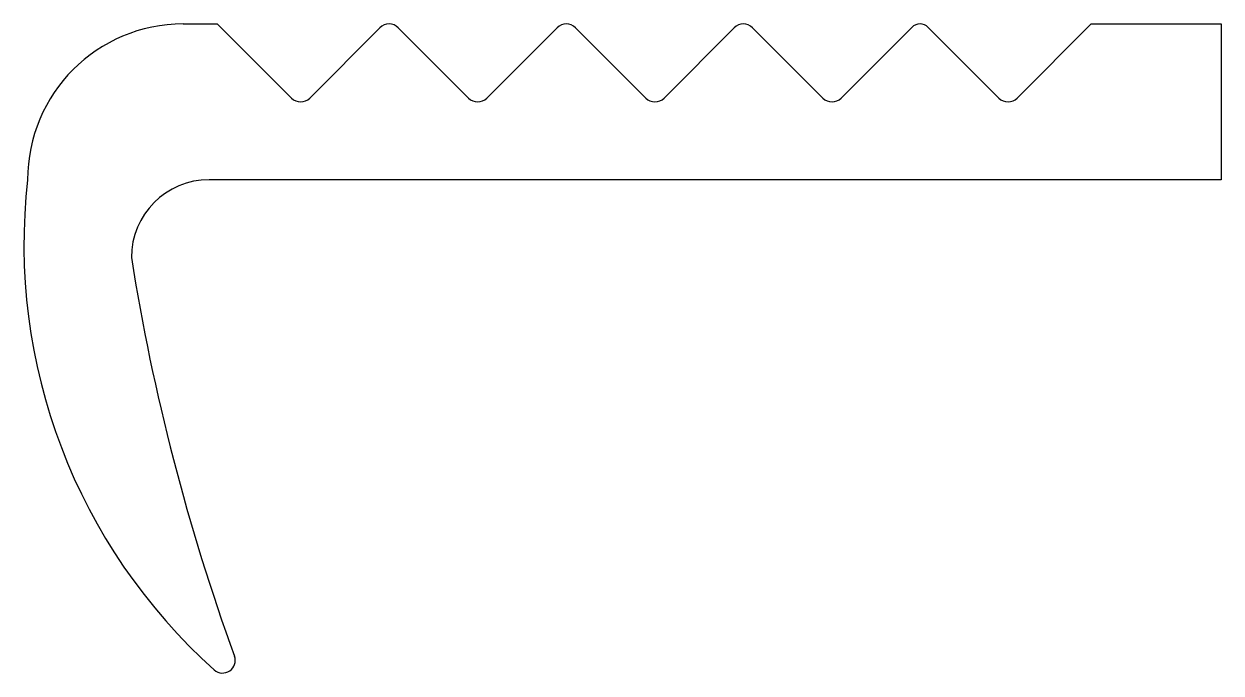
# Model space of a CAD drawing. Extents: x 753.3 to 776.3, y 237.2 to 249.7.
import ezdxf

# ---------------------------------------------------------------- set-up
doc = ezdxf.new("R2010")
doc.units = 0
doc.layers.add('ANA', color=220, linetype='CONTINUOUS')

msp = doc.modelspace()

# ---------------------------------------------------------------- linework, layer by layer
at = {"layer": 'ANA', "color": 0}
for p, q in [((756.321, 249.735), (756.978, 249.735)), ((756.978, 249.735), (758.405, 248.308)), ((758.758, 248.308), (760.112, 249.662)), ((760.465, 249.662), (761.819, 248.308)), ((762.173, 248.308), (763.526, 249.662)), ((763.88, 249.662), (765.233, 248.308)), ((765.587, 248.308), (766.94, 249.662)), ((767.294, 249.662), (768.647, 248.308)), ((769.001, 248.308), (770.362, 249.669)), ((770.68, 249.669), (772.041, 248.308)), ((772.394, 248.308), (773.821, 249.735)), ((773.821, 249.735), (776.321, 249.735)), ((776.321, 249.735), (776.321, 246.735)), ((776.321, 246.735), (756.821, 246.735))]:
    msp.add_line(p, q, dxfattribs=at)
for centre, radius, start, end in [((756.321, 246.735), 3, 90, 180), ((760.289, 249.485), 0.25, 45, 135), ((763.703, 249.485), 0.25, 45, 135), ((767.117, 249.485), 0.25, 45, 135), ((770.521, 249.51), 0.225, 45, 135), ((758.582, 248.485), 0.25, 225, 315), ((761.996, 248.485), 0.25, 225, 315), ((765.41, 248.485), 0.25, 225, 315), ((768.824, 248.485), 0.25, 225, 315), ((772.218, 248.485), 0.25, 225, 315), ((764.251, 245.497), 11, 173.5377, 228.2004), ((756.821, 245.235), 1.5, 90, 180), ((796.449, 251.791), 41.647, 189.0567, 199.9802), ((757.081, 237.477), 0.242, 228.2004, 19.9802)]:
    msp.add_arc(centre, radius, start, end, dxfattribs=at)

doc.saveas('drawing.dxf')
